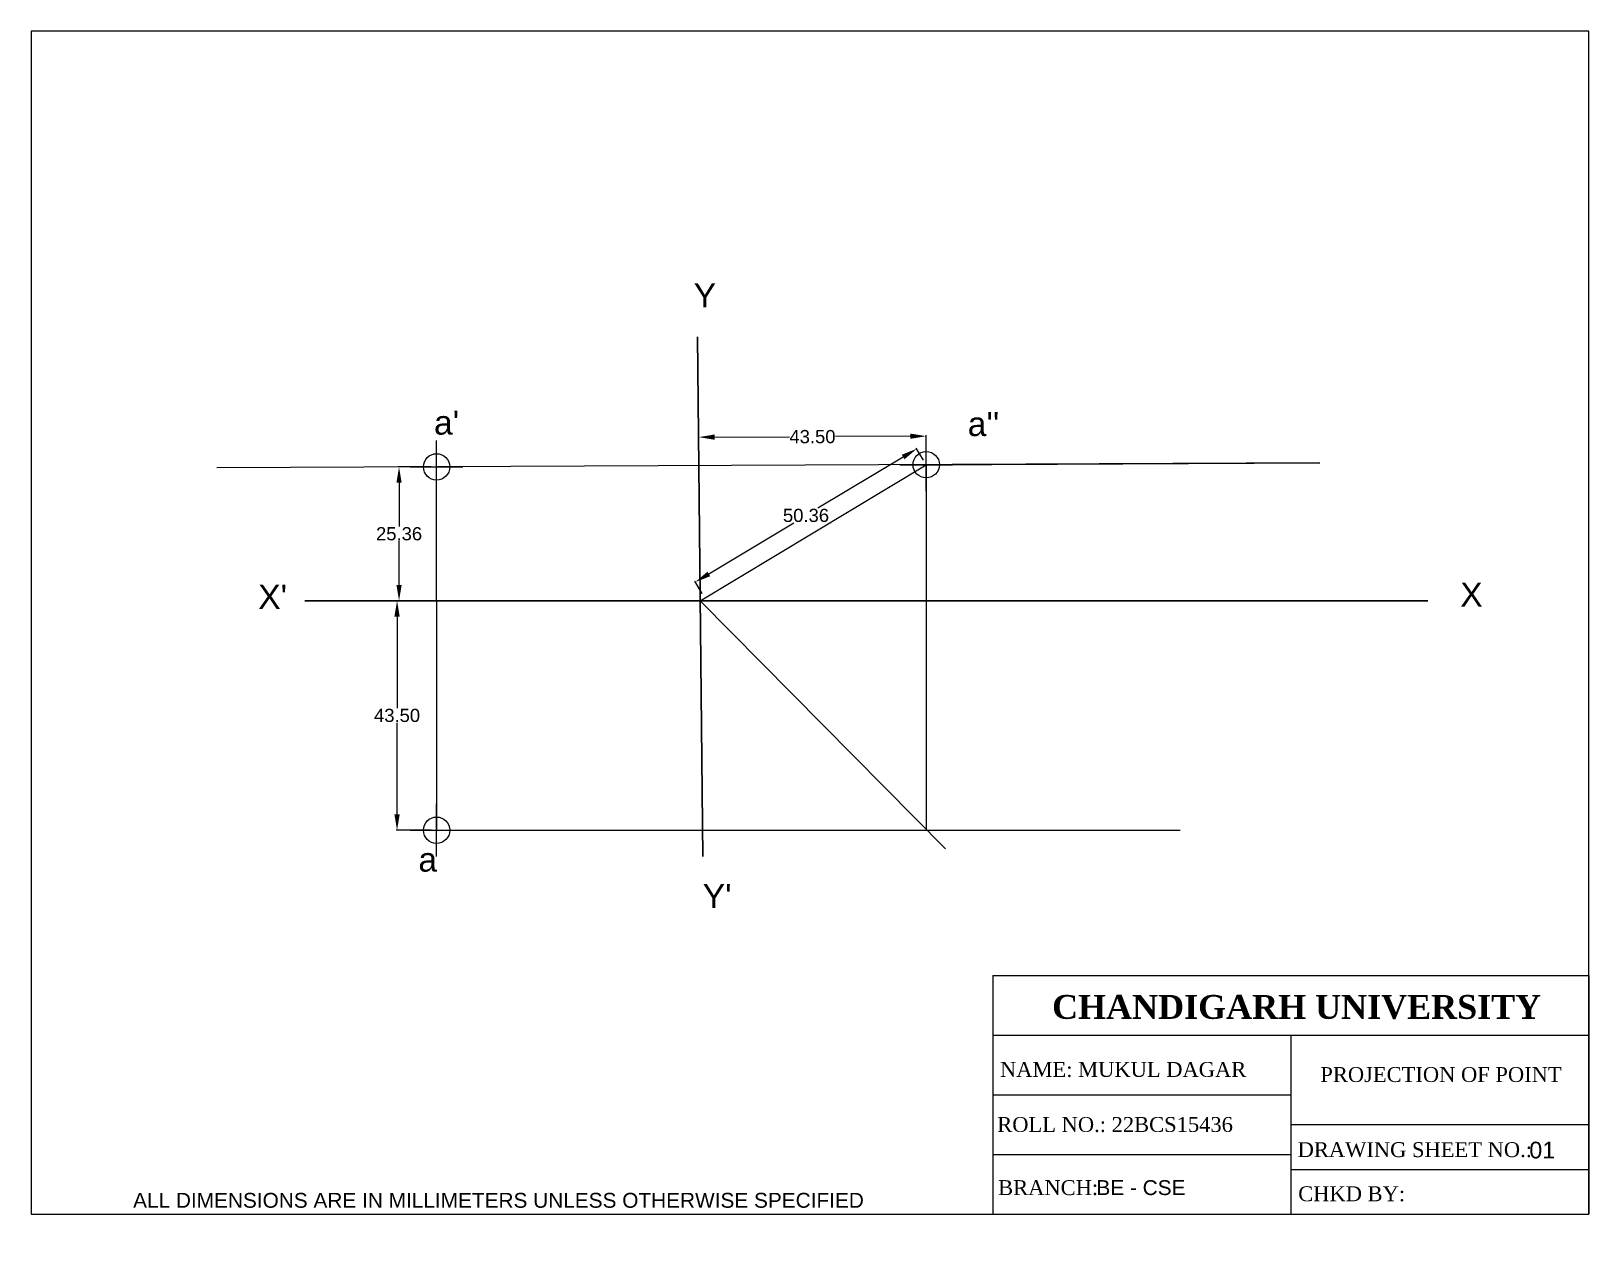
# Paper-space layout 'Layout1' of a CAD drawing. Header units: millimetres. Extents: x 0 to 261, y -6 to 198.
# The model-space entities are those that its viewports show. They can reach past a viewport. Long polylines and large blocks are cut down to what shows.
import ezdxf

# ---------------------------------------------------------------- set-up
doc = ezdxf.new("R2010")
doc.units = ezdxf.units.MM
doc.header["$PDMODE"] = 34
doc.header["$PDSIZE"] = 5
doc.linetypes.add('ACAD_ISO08W100', pattern=[36, 24, -3, 6, -3])
doc.layers.add('thick continuous', color=7, linetype='Continuous', lineweight=30)
doc.styles.get("Standard").update_dxf_attribs({"font": 'arial.ttf'})
doc.dimstyles.get("Standard").update_dxf_attribs({"dimtxt": 2.5, "dimasz": 3, "dimexe": 0.18, "dimexo": 1, "dimgap": 0.09, "dimtad": 0, "dimtih": 1, "dimtoh": 1, "dimdec": 3, "dimzin": 0, "dimdsep": 46, "dimtxsty": 'Standard', "dimcen": 0.09, "dimadec": 0, "dimazin": 0, "dimtfac": 1, "dimtdec": 3, "dimtofl": 0, "dimtmove": 0, "dimatfit": 3, "dimfxl": 1, "dimtolj": 1, "dimtzin": 0, "dimlwd": 5, "dimlwe": 5, "dimarcsym": 0})

# ---------------------------------------------------------------- blocks, each defined once
blk = doc.blocks.new('*D2')
at = {"layer": 'Defpoints', "color": 0, "lineweight": -3, "transparency": 16777216}
for p in [(51, 68), (43.5, 24.5), (51, 24.5)]:
    blk.add_point(p, dxfattribs=at)
at = {"layer": 'thick continuous', "color": 0, "lineweight": 5, "transparency": 16777216}
for p, q in [((50, 68), (43.32, 68)), ((43.5, 65), (43.5, 47.62)), ((43.5, 27.5), (43.5, 44.88)), ((50, 24.5), (43.32, 24.5))]:
    blk.add_line(p, q, dxfattribs=at)
at = {"layer": 'thick continuous', "color": 0, "lineweight": -3, "transparency": 16777216}
for points in [[(43, 65), (44, 65), (43.5, 68)], [(43, 27.5), (44, 27.5), (43.5, 24.5)]]:
    blk.add_solid(points, dxfattribs=at)
at = {"layer": 'thick continuous', "color": 0, "lineweight": -3, "transparency": 16777216, "insert": (43.5, 46.25), "char_height": 2.5, "attachment_point": 5}
blk.add_mtext('\\A1;43.50', dxfattribs=at)
blk = doc.blocks.new('*D4')
at = {"layer": 'Defpoints', "color": 0, "lineweight": -3, "transparency": 16777216}
for p in [(100.72, 99), (100.75, 93.59), (143.85, 93.78)]:
    blk.add_point(p, dxfattribs=at)
at = {"layer": 'thick continuous', "color": 0, "lineweight": 5, "transparency": 16777216}
for p, q in [((100.74, 94.59), (100.72, 99.18)), ((103.72, 99.01), (117.92, 99.07)), ((140.83, 99.18), (126.63, 99.11)), ((143.85, 94.78), (143.83, 99.37))]:
    blk.add_line(p, q, dxfattribs=at)
at = {"layer": 'thick continuous', "color": 0, "lineweight": -3, "transparency": 16777216}
for points in [[(103.72, 99.51), (103.73, 98.51), (100.72, 99)], [(140.82, 99.68), (140.83, 98.68), (143.83, 99.19)]]:
    blk.add_solid(points, dxfattribs=at)
at = {"layer": 'thick continuous', "color": 0, "lineweight": -3, "transparency": 16777216, "insert": (122.28, 99.09), "char_height": 2.5, "attachment_point": 5}
blk.add_mtext('\\A1;43.50', dxfattribs=at)
blk = doc.blocks.new('*D5')
at = {"layer": 'Defpoints', "color": 0, "lineweight": -3, "transparency": 16777216}
for p in [(142.04, 96.79), (143.85, 93.78), (101.86, 68.52)]:
    blk.add_point(p, dxfattribs=at)
at = {"layer": 'thick continuous', "color": 0, "lineweight": 5, "transparency": 16777216}
for p, q in [((139.47, 95.24), (123.32, 85.52)), ((143.34, 94.63), (141.95, 96.94)), ((102.62, 73.07), (118.77, 82.79)), ((101.35, 69.37), (99.96, 71.68))]:
    blk.add_line(p, q, dxfattribs=at)
at = {"layer": 'thick continuous', "color": 0, "lineweight": -3, "transparency": 16777216}
for points in [[(139.21, 95.67), (139.73, 94.81), (142.04, 96.79)], [(102.37, 73.5), (102.88, 72.64), (100.05, 71.53)]]:
    blk.add_solid(points, dxfattribs=at)
at = {"layer": 'thick continuous', "color": 0, "lineweight": -3, "transparency": 16777216, "insert": (121.05, 84.16), "char_height": 2.5, "attachment_point": 5}
blk.add_mtext('\\A1;50.36', dxfattribs=at)
blk = doc.blocks.new('*D6')
at = {"layer": 'Defpoints', "color": 0, "lineweight": -3, "transparency": 16777216}
for p in [(51, 93.36), (43.88, 68), (51, 68)]:
    blk.add_point(p, dxfattribs=at)
at = {"layer": 'thick continuous', "color": 0, "lineweight": 5, "transparency": 16777216}
for p, q in [((50, 93.36), (43.7, 93.36)), ((43.88, 90.36), (43.88, 82.05)), ((43.88, 71), (43.88, 79.32)), ((50, 68), (43.7, 68))]:
    blk.add_line(p, q, dxfattribs=at)
at = {"layer": 'thick continuous', "color": 0, "lineweight": -3, "transparency": 16777216}
for points in [[(43.38, 90.36), (44.38, 90.36), (43.88, 93.36)], [(43.38, 71), (44.38, 71), (43.88, 68)]]:
    blk.add_solid(points, dxfattribs=at)
at = {"layer": 'thick continuous', "color": 0, "lineweight": -3, "transparency": 16777216, "insert": (43.88, 80.68), "char_height": 2.5, "attachment_point": 5}
blk.add_mtext('\\A1;25.36', dxfattribs=at)

msp = doc.modelspace()

# ---------------------------------------------------------------- linework, layer by layer
at = {"layer": 'thick continuous', "lineweight": 30}
for p, q in [((100.5, 118), (101.5, 19.5)), ((26, 68), (239, 68))]:
    msp.add_line(p, q, dxfattribs=at)
at = {"layer": 'thick continuous', "lineweight": 5}
for p, q in [((218.4883, 94.1086), (9.3521, 93.1798)), ((51, 68), (51, 93.3648)), ((143.8508, 93.7772), (143.8508, 24.5)), ((51, 68), (51, 24.5)), ((101.0076, 68), (147.5, 21))]:
    msp.add_line(p, q, dxfattribs=at)
at = {"layer": 'thick continuous', "lineweight": 9}
msp.add_line((101.0076, 68), (143.8508, 93.7772), dxfattribs=at)
at = {"layer": 'thick continuous', "lineweight": -3}
for p, q in [((143.8508, 93.7772), (218.4883, 94.1086)), ((26, 68), (239, 68)), ((51, 24.5), (192, 24.5))]:
    msp.add_line(p, q, dxfattribs=at)
for p in [(51, 93.3648), (143.8508, 93.7772), (51, 24.5)]:
    msp.add_point(p, dxfattribs=at)

# ---------------------------------------------------------------- texts
at = {"layer": 'thick continuous', "lineweight": -3, "attachment_point": 1}
for s, insert, char_height in [('Y', (99.7431, 128.1613), 4.5691), ("a'", (50.5091, 104.0476), 4.56912), ("a''", (151.7205, 103.7787), 4.56912), ("X'", (17.1667, 71.0177), 4.56912), ('X', (245.1121, 71.4474), 4.5691), ('a', (47.5481, 21.224), 4.5691), ("Y'", (101.4635, 14.3037), 4.56912)]:
    msp.add_mtext_dynamic_manual_height_columns(s, width=11.021983, gutter_width=22.8456, heights=[0], dxfattribs=dict(at, insert=insert, char_height=char_height))

# ---------------------------------------------------------------- dimensions: what is measured, and where the dimension line sits
at = {"layer": 'thick continuous', "lineweight": -3}
dim = msp.add_aligned_dim(p1=(143.8508, 93.7772), p2=(100.7479, 93.5857), distance=-5.4127, text='43.50', dimstyle='Standard', override={"dimdec": 2}, dxfattribs=at)
dim.commit()
dim.dimension.update_dxf_attribs({"geometry": '*D4', "text_midpoint": (122.2753, 99.0941)})
dim = msp.add_aligned_dim(p1=(101.8645, 68.5155), p2=(143.8508, 93.7772), distance=3.5137, text='50.36', dimstyle='Standard', dxfattribs=at)
dim.commit()
dim.dimension.update_dxf_attribs({"geometry": '*D5', "text_midpoint": (121.0462, 84.1571)})
dim = msp.add_linear_dim(base=(43.88, 68), p1=(51, 93.3648), p2=(51, 68), angle=90, text='25.36', dimstyle='Standard', dxfattribs=at)
dim.commit()
dim.dimension.update_dxf_attribs({"geometry": '*D6', "text_midpoint": (43.88, 80.6824)})
dim = msp.add_linear_dim(base=(43.5, 24.5), p1=(51, 68), p2=(51, 24.5), angle=90, dimstyle='Standard', override={"dimdec": 2}, dxfattribs=at)
dim.commit()
dim.dimension.update_dxf_attribs({"geometry": '*D2', "text_midpoint": (43.5, 46.25)})

psp = doc.layouts.get("Layout1")

# ---------------------------------------------------------------- linework, layer by layer
for p, q in [((161.41, 40), (261.41, 40)), ((161.41, 40), (161.41, 0)), ((261.41, 40), (261.41, 0)), ((161.41, 30), (261.41, 30)), ((161.41, 30), (194.27, 30)), ((211.41, 30), (211.41, 0)), ((161.41, 20), (211.41, 20)), ((211.41, 15), (261.41, 15)), ((161.41, 10), (211.41, 10)), ((211.41, 7.5), (261.41, 7.5)), ((161.41, 0), (261.41, 0))]:
    psp.add_line(p, q)

# ---------------------------------------------------------------- texts
at = {"insert": (170.98, 36.75), "char_height": 4, "attachment_point": 1}
psp.add_mtext_dynamic_manual_height_columns('\\pi0.35393;{\\fTimes New Roman|b1|i0|c0|p18;CHANDIGARH UNIVERSITY}', width=80.8177, gutter_width=40, heights=[0], dxfattribs=at)
at = {"linetype": 'ACAD_ISO08W100', "lineweight": 100, "char_height": 2.5, "attachment_point": 1}
for s, width, insert in [('{\\fTimes New Roman|b0|i0|c0|p18;NAME: MUKUL DAGAR}', 45.3199, (162.59, 25.51)), ('\\pi2.94472;{\\fTimes New Roman|b0|i0|c0|p18;PROJECTION OF POINT}', 45.3199, (213.41, 24.66)), ('{\\fTimes New Roman|b0|i0|c0|p18;ROLL NO.: 22BCS15436}', 45.3199, (162.13, 16.28)), ('{\\fTimes New Roman|b0|i0|c0|p18;DRAWING SHEET NO.:}', 45.3199, (212.54, 12.06)), ('{\\fTimes New Roman|b0|i0|c0|p18;BRANCH:}', 45.3199, (162.28, 5.69)), ('{\\fTimes New Roman|b0|i0|c0|p18;CHKD BY: }', 47.9779, (212.64, 4.66))]:
    psp.add_mtext_dynamic_manual_height_columns(s, width=width, gutter_width=25, heights=[0], dxfattribs=dict(at, insert=insert))
at = {"layer": 'thick continuous'}
psp.add_text('ALL DIMENSIONS ARE IN MILLIMETERS UNLESS OTHERWISE SPECIFIED', height=2.5, dxfattribs=at).set_placement((17.11, 1.06))
at = {"layer": 'thick continuous', "lineweight": -3, "attachment_point": 1}
for s, width, insert, char_height in [('01', 9.9916, (251.42, 12.14), 2.8), ('   {\\H0.54715x;            }', 49.1316, (162.28, 5.69), 4.5691), ('                 BE - CSE', 45.7705, (162.28, 5.69), 2.5)]:
    psp.add_mtext_dynamic_manual_height_columns(s, width=width, gutter_width=22.85, heights=[0], dxfattribs=dict(at, insert=insert, char_height=char_height))

# ---------------------------------------------------------------- viewports
at = {"layer": 'thick continuous'}
psp.add_viewport(center=(130.71, 99.21), size=(261.41, 198.4125), view_center_point=(121.8137, 63.8524), view_height=224.203402, dxfattribs=at)

doc.saveas('drawing.dxf')
